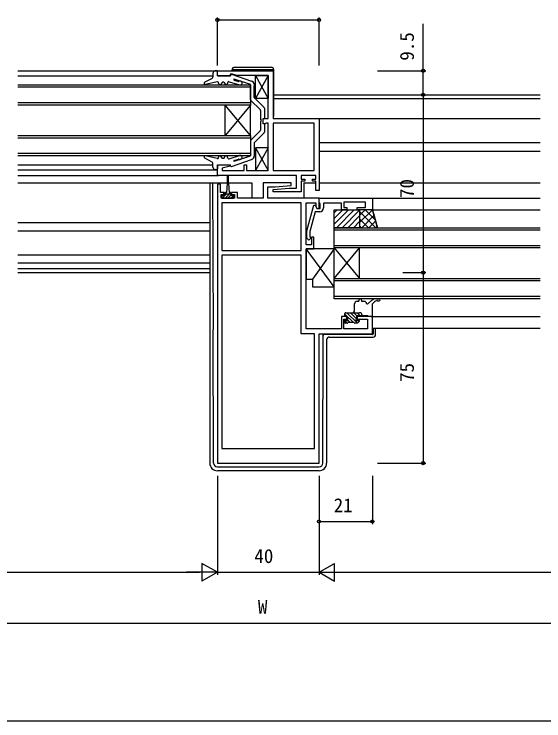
# Model space of a CAD drawing. Units: millimetres, scale not verified. Extents: x -437 to 438, y -281 to 278.
# Drawn here: x 63.2 to 271.7, y -280.9 to -2.6 of the extents above; entities that cross this region are included whole.
import ezdxf
from ezdxf.enums import TextEntityAlignment as Align

# ---------------------------------------------------------------- set-up
doc = ezdxf.new("R2010")
doc.units = ezdxf.units.MM
doc.header["$LTSCALE"] = 2
for name, color, linetype in [('0-2_YKK_11', 7, 'Continuous'), ('0-3_YKK_12', 2, 'Continuous'), ('0-4_YKK_13', 4, 'Continuous'), ('0-6_YKK_D', 6, 'Continuous'), ('0-7_YKK_ZWAK', 7, 'Continuous')]:
    doc.layers.add(name, color=color, linetype=linetype)
doc.styles.add('ＭＳ ゴシック', font='')
doc.styles.get('ＭＳ ゴシック').set_extended_font_data('MS Gothic')

msp = doc.modelspace()

# ---------------------------------------------------------------- linework, layer by layer
at = {"layer": '0-2_YKK_11'}
for points in [[(174.3, -66.1), (143.2, -66.1), (143.2, -61.9), (148.161, -61.9), (148.229, -62.422), (145.1, -63.261), (145.1, -64.2), (153.7, -64.2), (153.7, -61.9), (154.7, -61.9), (154.7, -64.2), (163.2, -64.2), (163.2, -45.6), (162.346, -45.6), (162.173, -45.7), (162, -45.8), (161.2, -45.8), (161.2, -43.7), (163.2, -43.7), (163.2, -26.8), (150.848, -26.8), (149.2, -26.2), (148.2, -26.2), (148.2, -26.9), (143.2, -26.9), (143.2, -24.9), (165.2, -24.9), (165.2, -43.7), (183.2, -43.7), (183.2, -72.1), (182, -72.1), (182, -68.4), (180.6, -68.4), (180.6, -67.6), (182, -67.6), (182, -66.1), (176.2, -66.1), (176.2, -67.6), (177.6, -67.6), (177.6, -68.4)], [(177.6, -68.4), (176.2, -68.4), (176.2, -72.6), (165.222, -72.6), (165.18, -71.644), (171.393, -71.1), (174.3, -71.1), (174.3, -66.1)], [(143.2, -69.6), (143.2, -179.4), (183.2, -179.4), (183.2, -128.5), (204.2, -128.5), (204.2, -121.7), (198.2, -121.7), (198.2, -122.7), (202.3, -122.7), (202.3, -126.5), (193, -126.5), (193, -122.7), (194.2, -122.7), (194.2, -121.7), (192, -121.7), (192, -126.5), (178.2, -126.5), (178.2, -95), (181.2, -95), (181.2, -90.5), (180.2, -90.5), (180.2, -93.5), (178.2, -93.5), (178.2, -76.9), (181.9, -76.9), (181.9, -78.234), (182.4, -79.1), (183.2, -79.1), (183.2, -75.1), (163.1, -75.1), (163.1, -70.6), (166.007, -70.6), (172.22, -70.056), (172.178, -69.1), (161.2, -69.1), (161.2, -75.1), (151.1, -75.1), (151.1, -72.8), (148.8, -72.8), (148.8, -73.6)], [(148.8, -73.6), (149.9, -73.6), (149.9, -75.1), (144.7, -75.1), (144.7, -73.6), (145.8, -73.6), (145.8, -72.8), (144.4, -72.8), (144.4, -69.6), (143.2, -69.6)], [(183.5, -80.4), (181.68, -80.4), (179.6, -88.161), (179.6, -90.351), (180.024, -90.776), (179.176, -91.624), (178.4, -90.849), (178.4, -88.003), (181.107, -77.9), (181.707, -77.9), (182.4, -79.1), (183.7, -79.1), (183.7, -77.3), (183.5, -77.1), (183.2, -76.8), (183.2, -75.1)], [(183.2, -75.1), (204.2, -75.1), (204.2, -79.7), (198.2, -79.7), (198.2, -78.7), (201.5, -78.7), (201.5, -76.7), (193, -76.7), (193, -78.7), (194.2, -78.7), (194.2, -79.7), (192, -79.7), (192, -77.1), (185, -77.1), (185, -78.9)]]:
    msp.add_lwpolyline(points, dxfattribs=at)
for points in [[(181.3, -64.2), (181.3, -45.6), (165.2, -45.6), (165.2, -64.2)], [(176.2, -76.9), (145, -76.9), (145, -95.7), (176.2, -95.7)], [(145, -97.5), (145, -173.6), (181.4, -173.6), (181.4, -128.5), (176.2, -128.5), (176.2, -97.5)]]:
    msp.add_lwpolyline(points, close=True, dxfattribs=at)
msp.add_arc((183.5, -78.9), 1.5, 270.00001, 359.99999, dxfattribs=at)
at = {"layer": '0-3_YKK_12'}
for p, q in [((64.7, -24.9), (143.5, -24.9)), ((64.7, -26.9), (141.39, -26.9)), ((64.7, -30.4), (156.2, -30.4)), ((156.2, -30.4), (156.2, -38.4)), ((156.2, -31.4), (64.7, -31.4)), ((165.4, -34.4), (270.207, -34.4)), ((165.4, -35.8), (270.207, -35.8)), ((64.7, -37.4), (156.2, -37.4)), ((156.2, -38.4), (64.7, -38.4)), ((146.2, -50.4), (146.2, -38.4)), ((156.2, -50.4), (146.2, -38.4)), ((156.2, -38.4), (146.2, -50.4)), ((156.2, -50.4), (156.2, -38.4)), ((182.2, -43.7), (270.207, -43.7)), ((64.7, -50.4), (156.2, -50.4)), ((156.2, -51.4), (64.7, -51.4)), ((156.2, -50.4), (156.2, -58.4)), ((183.2, -53.2), (270.207, -53.2)), ((64.7, -57.4), (156.2, -57.4)), ((156.2, -58.4), (64.7, -58.4)), ((183.2, -56.6), (270.207, -56.6)), ((64.7, -61.899), (141.39, -61.899)), ((64.7, -63.9), (143.2, -63.899)), ((64.7, -66.1), (143.7, -66.1)), ((64.7, -69.1), (147.05, -69.1)), ((147.55, -69.1), (156.7, -69.1)), ((156.7, -69.1), (156.7, -75.1)), ((177.2, -69.1), (182, -69.1)), ((177.2, -69.1), (177.2, -75.1)), ((183.2, -69.1), (270.207, -69.1)), ((203.9, -75.1), (270.207, -75.1)), ((204.2, -79.7), (270.207, -79.7)), ((64.7, -84.6), (140.2, -84.6)), ((64.7, -88), (140.2, -88)), ((270.207, -87.7), (189.2, -87.7)), ((189.2, -93.7), (270.207, -93.7)), ((189.2, -106.7), (189.2, -94.7)), ((189.2, -106.7), (199.2, -94.7)), ((189.2, -94.7), (199.2, -106.7)), ((270.207, -94.7), (189.2, -94.7)), ((199.2, -106.7), (199.2, -94.7)), ((64.7, -100.5), (140.201, -100.5)), ((64.7, -102.77), (140.201, -102.77)), ((64.7, -104.4), (140.201, -104.4)), ((270.207, -107.7), (189.2, -107.7)), ((189.2, -113.7), (270.207, -113.7)), ((270.207, -114.7), (189.2, -114.7)), ((203.7, -121.7), (270.207, -121.7)), ((204.2, -126.3), (270.207, -126.3))]:
    msp.add_line(p, q, dxfattribs=at)
for points in [[(189.2, -94.7), (189.2, -86.7), (270.207, -86.7)], [(189.2, -114.7), (189.2, -106.7), (270.207, -106.7)]]:
    msp.add_lwpolyline(points, dxfattribs=at)
at = {"layer": '0-4_YKK_13'}
for p, q in [((142.865, -24.926), (142.316, -24.991)), ((165.4, -24.5), (149, -24.5)), ((149, -24.9), (149, -24.5)), ((150, -23.5), (164.4, -23.5)), ((165.4, -42.7), (165.4, -24.5)), ((141.435, -25.937), (141.362, -27.489)), ((143.2, -26.9), (143.2, -25.224)), ((143.2, -26.9), (148.4, -26.9)), ((148.4, -26.5), (148.4, -26.9)), ((148.798, -26.217), (156.691, -28.954)), ((158.2, -26.8), (163.2, -35.8)), ((163.2, -26.8), (158.2, -35.8)), ((141.1, -27.906), (138.218, -29.458)), ((143.082, -29.292), (138.573, -30.385)), ((143.7, -29.778), (143.7, -29.9)), ((145.2, -29.4), (144.6, -30.2)), ((145.7, -29.4), (145.2, -29.4)), ((145.7, -29.4), (146.3, -30.2)), ((147.2, -29.7), (147.2, -29.9)), ((147.852, -29.223), (151.898, -30.513)), ((149.746, -28.568), (151.454, -29.112)), ((156.2, -30.373), (149.784, -28.23)), ((156.2, -36.276), (156.2, -30.373)), ((157.7, -30.371), (157.7, -30.371)), ((157.7, -30.371), (157.7, -30.371)), ((157.7, -30.371), (157.9, -30.371)), ((157.9, -30.671), (157.9, -30.371)), ((157.7, -35.41), (157.7, -30.671)), ((157.7, -30.671), (157.9, -30.671)), ((157.788, -35.622), (161.612, -39.446)), ((156.288, -36.488), (160.112, -40.312)), ((160.2, -40.524), (160.2, -44.1)), ((161.7, -39.658), (161.7, -43.7)), ((160.2, -44.7), (160.2, -48.276)), ((161.7, -45.8), (161.7, -49.142)), ((156.288, -52.312), (160.112, -48.488)), ((157.788, -53.178), (161.612, -49.354)), ((156.2, -52.524), (156.2, -58.427)), ((157.7, -53.39), (157.7, -58.129)), ((158.2, -55.2), (163.2, -64.2)), ((163.2, -55.2), (158.2, -64.2)), ((143.082, -59.508), (138.573, -58.415)), ((147.852, -59.577), (151.898, -58.287)), ((149.849, -60.548), (156.2, -58.427)), ((157.7, -58.129), (157.9, -58.129)), ((157.7, -58.429), (157.7, -58.429)), ((157.7, -58.429), (157.7, -58.429)), ((157.7, -58.429), (157.9, -58.429)), ((157.9, -58.129), (157.9, -58.429)), ((141.1, -60.894), (138.218, -59.342)), ((143.7, -59.022), (143.7, -58.9)), ((145.2, -59.4), (144.6, -58.6)), ((145.7, -59.4), (145.2, -59.4)), ((145.7, -59.4), (146.3, -58.6)), ((147.2, -59.1), (147.2, -58.9)), ((148.798, -62.583), (156.691, -59.846)), ((149.746, -60.232), (151.454, -59.688)), ((141.435, -62.863), (141.362, -61.311)), ((142.865, -63.874), (142.316, -63.809)), ((143.2, -61.9), (148.4, -61.9)), ((143.2, -61.9), (143.2, -63.576)), ((148.4, -62.3), (148.4, -61.9)), ((147.05, -66.35), (147.05, -69.3)), ((147.55, -69.3), (147.55, -66.35)), ((140.2, -69.1), (140.2, -127.1)), ((141.307, -69.1), (141.51, -126.8)), ((147.05, -69.3), (146.8, -72.8)), ((147.55, -69.3), (147.8, -72.8)), ((145.088, -74), (145, -74.088)), ((146.71, -73.5), (145.11, -75.1)), ((146.05, -74), (146.05, -73.2)), ((148.55, -73.5), (146.05, -73.5)), ((146.45, -72.8), (146.8, -72.8)), ((148.55, -73.905), (147.355, -75.1)), ((147.8, -72.8), (148.15, -72.8)), ((149.578, -74), (148.478, -75.1)), ((148.55, -73.2), (148.55, -74)), ((189.2, -80.827), (190.327, -79.7)), ((189.2, -83.072), (192.572, -79.7)), ((189.2, -85.317), (194.817, -79.7)), ((190.062, -86.7), (197.062, -79.7)), ((192.307, -86.7), (199.2, -79.807)), ((199.2, -81.872), (201.372, -79.7)), ((199.2, -84.7), (204.2, -79.7)), ((199.2, -80.357), (205.543, -86.7)), ((201.372, -79.7), (205.332, -83.66)), ((204.2, -79.7), (206.2, -86.7)), ((194.552, -86.7), (199.2, -82.052)), ((199.2, -83.185), (202.715, -86.7)), ((200.029, -86.7), (204.829, -81.9)), ((196.797, -86.7), (199.2, -84.297)), ((199.2, -86.014), (199.886, -86.7)), ((202.857, -86.7), (205.457, -84.1)), ((199.042, -86.7), (199.2, -86.542)), ((205.685, -86.7), (206.086, -86.3)), ((189.2, -110), (178.2, -95)), ((189.2, -95), (180.7, -107)), ((140.2, -97.5), (64.7, -97.5)), ((197.2, -117.75), (197.2, -116.7)), ((198.2, -115.7), (198.9, -115.7)), ((198.9, -115.2), (198.9, -115.7)), ((199.9, -115.2), (199.9, -115.7)), ((199.9, -115.7), (201.2, -115.7)), ((202.524, -116.581), (203.9, -115.413)), ((204.2, -116.7), (204.744, -116.125)), ((204.2, -121.4), (204.2, -116.7)), ((205.841, -114.7), (206.863, -114.7)), ((206.197, -115.5), (206.863, -115.5)), ((197.2, -119.2), (197.2, -118.15)), ((193.4, -121.4), (193.4, -120.5)), ((193.4, -120.729), (196.771, -124.1)), ((193.7, -120.2), (199.2, -120.2)), ((194.2, -121.7), (193.7, -121.7)), ((194.219, -120.201), (198.317, -124.3)), ((195.566, -120.201), (197.9, -122.535)), ((196.912, -120.2), (198.122, -121.41)), ((197.9, -121.7), (197.9, -122.739)), ((202.4, -121.4), (198.2, -121.4)), ((198.259, -120.2), (199.459, -121.4)), ((199.826, -120.42), (199.98, -120.574)), ((200.2, -121.2), (200.2, -121.4)), ((202.7, -121.7), (202.4, -121.4)), ((203.9, -121.7), (202.7, -121.7)), ((193.3, -124), (193.3, -123.5)), ((193.335, -123.359), (194.277, -124.3)), ((194.3, -124.3), (193.6, -124.3)), ((194.5, -123.176), (195.424, -124.1)), ((197.1, -124.1), (194.5, -124.1)), ((198.3, -124.3), (197.3, -124.3)), ((198.361, -123.2), (198.8, -123.2)), ((199.012, -123.712), (198.512, -124.212)), ((198.565, -123.2), (199.042, -123.677)), ((140.2, -127.1), (140.2, -179.4)), ((141.695, -179.405), (141.51, -126.8)), ((204.5, -126.3), (204.5, -128.5)), ((205.5, -128.8), (205.5, -126.3)), ((184.705, -179.405), (184.882, -129.099)), ((184.882, -129.099), (184.882, -128.5)), ((204.2, -128.8), (185.182, -128.8)), ((187.2, -129.8), (204.5, -129.8)), ((186.2, -130.8), (186.2, -179.4)), ((143.195, -180.9), (183.205, -180.9)), ((183.2, -182.4), (143.2, -182.4))]:
    msp.add_line(p, q, dxfattribs=at)
for points in [[(158.2, -26.8), (163.2, -26.8), (163.2, -35.8), (158.2, -35.8)], [(158.2, -64.2), (163.2, -64.2), (163.2, -55.2), (158.2, -55.2)], [(199.2, -79.7), (199.2, -86.7), (189.2, -86.7), (189.2, -79.7)], [(199.2, -79.7), (199.2, -86.7), (206.2, -86.7), (204.2, -79.7)], [(189.2, -110), (189.2, -95), (178.2, -95), (178.2, -107), (180.7, -107), (180.7, -110)]]:
    msp.add_lwpolyline(points, close=True, dxfattribs=at)
for points in [[(146.05, -74), (145, -74), (145, -75.1), (149.6, -75.1), (149.6, -74), (148.55, -74)], [(147.833, -73.5), (147.3, -74.033), (146.233, -75.1)], [(193.6, -123.2), (194.5, -123.2), (194.5, -122)]]:
    msp.add_lwpolyline(points, dxfattribs=at)
for centre, radius, start, end in [((142.434, -25.984), 1, 96.78003, 177.31769), ((142.9, -25.224), 0.3, 0, 96.78003), ((150, -24.5), 1, 90, 180), ((164.4, -24.5), 1, 0, 90), ((140.863, -27.466), 0.5, 298.31242, 357.31769), ((148.7, -26.5), 0.3, 70.87549, 180), ((138.455, -29.899), 0.5, 118.31242, 283.62039), ((143.2, -29.778), 0.5, 0, 103.62039), ((144.2, -29.9), 0.5, 180, 323.1301), ((146.7, -29.9), 0.5, 216.8699, 0), ((147.7, -29.7), 0.5, 72.31955, 180), ((149.796, -28.409), 0.166, 71.53127, 252.31955), ((151.546, -28.826), 0.3, 252.31955, 302.79835), ((152.141, -29.751), 0.8, 252.31955, 122.79835), ((156.2, -30.371), 1.5, 360, 70.87549), ((158, -35.41), 0.3, 180, 225), ((156.5, -36.276), 0.3, 180.00015, 225), ((159.9, -40.524), 0.3, 0, 45), ((161.4, -39.658), 0.3, 0, 45), ((160.2, -44.4), 0.3, 270, 90), ((164.9, -42.7), 0.5, 306.8699, 0), ((159.9, -48.276), 0.3, 315, 0), ((161.4, -49.142), 0.3, 315, 0), ((156.5, -52.524), 0.3, 135, 179.99985), ((158, -53.39), 0.3, 135, 180), ((138.455, -58.901), 0.5, 76.37961, 241.68758), ((144.2, -58.9), 0.5, 36.8699, 180), ((146.7, -58.9), 0.5, 360, 143.1301), ((152.141, -59.049), 0.8, 237.20165, 107.68045), ((156.2, -58.429), 1.5, 289.12451, 0), ((140.863, -61.334), 0.5, 2.68232, 61.68758), ((143.2, -59.022), 0.5, 256.37961, 0), ((147.7, -59.1), 0.5, 180, 287.68045), ((149.796, -60.391), 0.166, 107.68045, 288.46873), ((151.546, -59.974), 0.3, 57.20165, 107.68045), ((142.434, -62.816), 1, 182.68232, 263.21997), ((142.9, -63.576), 0.3, 263.21997, 360), ((148.7, -62.3), 0.3, 180, 289.12451), ((147.3, -66.35), 0.25, 0, 180), ((146.45, -73.2), 0.4, 90, 180), ((148.15, -73.2), 0.4, 0, 90), ((198.2, -116.7), 1, 90, 180), ((199.4, -115.2), 0.5, 0, 180), ((201.2, -116.2), 0.5, 0, 90), ((202.2, -116.2), 0.5, 180, 310.32855), ((205.841, -117.7), 3, 90, 130.32855), ((206.197, -117.5), 2, 90, 136.56767), ((206.863, -115.1), 0.4, 270, 90), ((196.2, -119.2), 1, 270, 0), ((197.2, -117.95), 0.2, 90, 270), ((193.7, -120.5), 0.3, 90, 180), ((193.7, -121.4), 0.3, 180, 270), ((194.2, -122), 0.3, 0, 90), ((198.2, -121.7), 0.3, 90, 180), ((199.2, -121.2), 1, 0, 90), ((203.9, -121.4), 0.3, 270, 0), ((193.6, -123.5), 0.3, 90, 180), ((193.6, -124), 0.3, 180, 270), ((194.3, -124.1), 0.2, 270, 0), ((197.3, -124.1), 0.2, 180, 270), ((197.9, -123.2), 0.25, 123.05573, 326.94427), ((197.6, -122.739), 0.3, 303.05573, 0), ((198.361, -123.5), 0.3, 90, 146.94427), ((198.3, -124), 0.3, 270, 315), ((198.8, -123.5), 0.3, 315, 90), ((185.182, -129.1), 0.3, 90, 179.79849), ((187.2, -130.8), 1, 90, 180), ((204.2, -128.5), 0.3, 270, 0), ((204.5, -128.8), 1, 270, 0), ((143.2, -179.4), 3, 180, 270), ((143.195, -179.4), 1.5, 180.20151, 270), ((183.2, -179.4), 3, 270, 0), ((183.205, -179.4), 1.5, 270, 359.79849)]:
    msp.add_arc(centre, radius, start, end, dxfattribs=at)
at = {"layer": '0-6_YKK_D'}
for p, q in [((143.2, -22.9), (143.2, -3.9)), ((143.2, -4.9), (183.2, -4.9)), ((183.2, -22.9), (183.2, -3.9)), ((206.2, -24.9), (225.2, -24.9)), ((224.2, -34.4), (224.2, -104.4)), ((216.2, -104.4), (225.2, -104.4)), ((216.2, -104.4), (225.2, -104.4)), ((224.2, -104.4), (224.2, -179.4)), ((206.2, -179.4), (225.2, -179.4)), ((143.2, -184.4), (143.2, -223.4)), ((143.2, -184.4), (143.2, -223.4)), ((183.2, -184.4), (183.2, -223.4)), ((183.2, -184.4), (183.2, -223.4)), ((183.2, -184.4), (183.2, -203.4)), ((204.2, -184.4), (204.2, -203.4)), ((183.2, -202.4), (204.2, -202.4)), ((143.2, -222.4), (137.138, -218.9)), ((137.138, -218.9), (137.138, -225.9)), ((183.2, -222.4), (189.262, -218.9)), ((189.262, -225.9), (189.262, -218.9)), ((-54.8, -222.4), (136.2, -222.4)), ((143.2, -222.4), (131.076, -222.4)), ((143.2, -222.4), (137.138, -225.9)), ((143.2, -222.4), (183.2, -222.4)), ((183.2, -222.4), (189.262, -225.9)), ((183.2, -222.4), (195.324, -222.4)), ((190.2, -222.4), (381.2, -222.4)), ((-54.8, -242.4), (381.2, -242.4))]:
    msp.add_line(p, q, dxfattribs=at)
msp.add_lwpolyline([(224.2, -34.4), (224.2, -24.9), (224.2, -6.376)], dxfattribs=at)
for centre in [(143.2, -4.9), (183.2, -4.9), (224.2, -24.9), (224.2, -34.4), (224.2, -34.4), (224.2, -104.4), (224.2, -104.4), (224.2, -179.4), (183.2, -202.4), (204.2, -202.4)]:
    msp.add_circle(centre, 0.637, dxfattribs=at)
at = {"layer": '0-7_YKK_ZWAK'}
msp.add_lwpolyline([(-436.8, -280.9), (438.2, -280.9), (438.2, 244.1)], dxfattribs=at)

# ---------------------------------------------------------------- texts
at = {"layer": '0-6_YKK_D', "style": 'ＭＳ ゴシック'}
for s, p in [('9.5', (222.2, -20.947)), ('70', (222.2, -75.025)), ('75', (222.2, -147.44))]:
    msp.add_text(s, height=5.499, rotation=90, dxfattribs=at).set_placement(p, align=Align.BOTTOM_LEFT)
for s, p in [('21', (188.991, -200.4)), ('40', (157.745, -220.4)), ('W', (159.152, -240.4))]:
    msp.add_text(s, height=5.499, dxfattribs=at).set_placement(p, align=Align.BOTTOM_LEFT)

doc.saveas('drawing.dxf')
